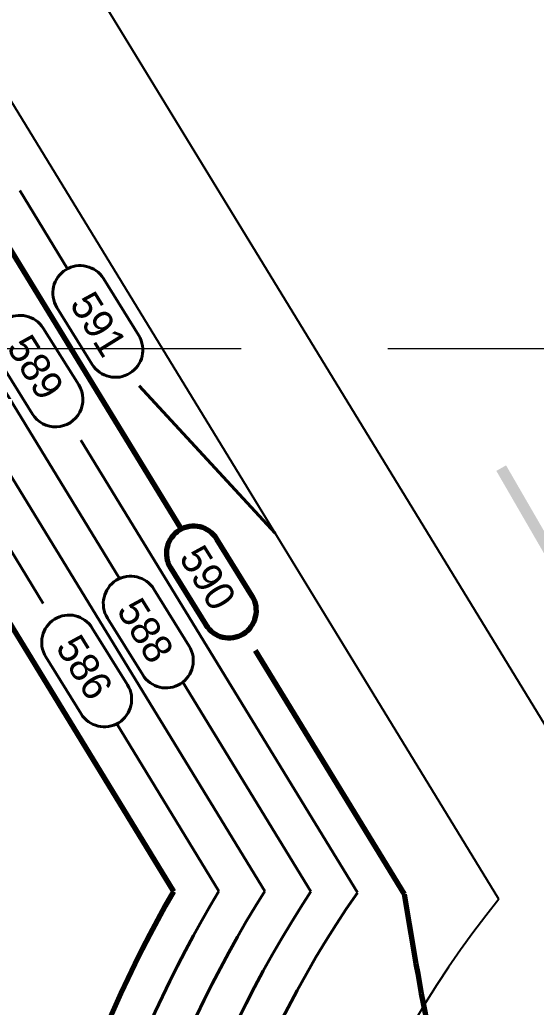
# Model space of a CAD drawing. Header units: inches. Extents: x -5337 to 1057, y 15227 to 19227.
# Drawn here: x -3100.4 to -3060.8, y 16378.2 to 16454 of the extents above; entities that cross this region are included whole.
import ezdxf
from ezdxf.enums import TextEntityAlignment as Align

# ---------------------------------------------------------------- set-up
doc = ezdxf.new("R2010")
doc.units = ezdxf.units.IN
doc.header["$LTSCALE"] = 150
doc.header["$MEASUREMENT"] = 0
doc.linetypes.add('HIDDEN', pattern=[0.375, 0.25, -0.125])
for name, color, linetype in [('COMT-MIN', 84, 'Continuous'), ('CONT-MJR', 84, 'Continuous'), ('grid', 7, 'HIDDEN'), ('PAVING', 7, 'Continuous'), ('ROW', 7, 'Continuous')]:
    doc.layers.add(name, color=color, linetype=linetype)
doc.styles.add('Style-ENGINEERING', font='ENGINEERING.shx')

msp = doc.modelspace()

# ---------------------------------------------------------------- hatches: boundary and pattern name
at = {"layer": 'PAVING'}
h = msp.add_hatch(color=256, dxfattribs=at)
edge = h.paths.add_edge_path()
edge.add_line((-3057.61, 16411.333), (-3057.773, 16410.616))
edge.add_line((-3057.773, 16410.616), (-3063.07, 16419.779))
edge.add_line((-3063.07, 16419.779), (-3063.816, 16419.35))
edge.add_line((-3063.816, 16419.35), (-3058.519, 16410.187))
edge.add_line((-3058.519, 16410.187), (-3059.319, 16410.358))
edge.add_line((-3059.319, 16410.358), (-3059.321, 16410.359))
edge.add_ellipse((-3059.085, 16409.869), major_axis=(-0.28, 0.485), ratio=0.285714, start_angle=345.50328, end_angle=485.83153)
edge.add_line((-3059.033, 16409.521), (-3059.031, 16409.522))
edge.add_line((-3059.031, 16409.522), (-3055.143, 16405.152))
edge.add_line((-3055.143, 16405.152), (-3057.028, 16410.686))
edge.add_line((-3057.028, 16410.686), (-3057.029, 16410.684))
edge.add_ellipse((-3057.302, 16410.894), major_axis=(-0.28, 0.485), ratio=0.285714, start_angle=235.27307, end_angle=377.18267)
edge.add_line((-3057.611, 16411.334), (-3057.61, 16411.333))
edge.add_line((-3057.61, 16411.333), (-3057.61, 16411.333))
edge.add_line((-3057.61, 16411.333), (-3057.61, 16411.333))

# ---------------------------------------------------------------- linework, layer by layer
at = {"layer": 'COMT-MIN', "color": 5, "linetype": 'Continuous', "lineweight": 40}
for p, q in [((-3100.396, 16440.879), (-3096.721, 16434.87)), ((-3108.074, 16436.184), (-3092.731, 16411.089)), ((-3091.264, 16429.738), (-3093.973, 16434.11)), ((-3113.193, 16433.055), (-3098.595, 16409.178)), ((-3097.543, 16431.898), (-3097.543, 16431.898)), ((-3097.543, 16431.898), (-3094.834, 16427.526)), ((-3098.601, 16430.303), (-3098.601, 16430.304)), ((-3098.601, 16430.304), (-3095.869, 16425.945)), ((-3091.264, 16429.738), (-3091.264, 16429.738)), ((-3099.428, 16423.715), (-3102.16, 16428.073)), ((-3094.834, 16427.526), (-3094.834, 16427.526)), ((-3091.226, 16425.882), (-3080.79, 16414.564)), ((-3099.428, 16423.715), (-3099.428, 16423.715)), ((-3095.707, 16421.708), (-3074.477, 16386.985)), ((-3101.744, 16420.08), (-3081.584, 16387.107)), ((-3087.388, 16405.902), (-3090.097, 16410.274)), ((-3093.667, 16408.062), (-3093.667, 16408.062)), ((-3093.667, 16408.062), (-3090.958, 16403.69)), ((-3092.119, 16402.921), (-3094.828, 16407.293)), ((-3087.388, 16405.902), (-3087.388, 16405.902)), ((-3098.398, 16405.081), (-3098.398, 16405.081)), ((-3098.398, 16405.081), (-3095.689, 16400.709)), ((-3090.958, 16403.69), (-3090.959, 16403.69)), ((-3092.119, 16402.921), (-3092.119, 16402.921)), ((-3087.874, 16403.146), (-3078.043, 16387.066)), ((-3095.689, 16400.709), (-3095.69, 16400.709)), ((-3092.95, 16399.945), (-3085.103, 16387.111)), ((-3074.477, 16386.985), (-3074.477, 16386.985))]:
    msp.add_line(p, q, dxfattribs=at)
for centre, radius, start, end in [((-3095.758, 16433.004), 2.1, 31.77867, 211.77867), ((-3100.38, 16429.188), 2.1, 32.07706, 212.07706), ((-3093.049, 16428.632), 2.1, 211.77867, 31.77867), ((-3097.649, 16424.83), 2.1, 212.07706, 32.07706), ((-3091.882, 16409.168), 2.1, 31.77867, 211.77867), ((-3096.613, 16406.187), 2.1, 31.77867, 211.77867), ((-3089.173, 16404.796), 2.1, 211.77867, 31.77867), ((-3093.905, 16401.815), 2.1, 211.77867, 31.77867), ((-3005.402, 16339.187), 93, 148.9818, 174.79407), ((-3005.402, 16339.187), 90, 147.82974, 175.59477), ((-3005.402, 16339.187), 87, 146.61078, 176.44184), ((-3005.402, 16339.187), 84, 145.31813, 177.3398)]:
    msp.add_arc(centre, radius, start, end, dxfattribs=at)
at = {"layer": 'CONT-MJR', "color": 5, "linetype": 'Continuous', "lineweight": 70}
for p, q in [((-3102.955, 16439.314), (-3088.013, 16414.875)), ((-3106.967, 16417.12), (-3088.601, 16387.081)), ((-3082.549, 16409.746), (-3085.258, 16414.118)), ((-3088.828, 16411.906), (-3088.828, 16411.906)), ((-3088.828, 16411.906), (-3086.119, 16407.534)), ((-3082.549, 16409.746), (-3082.549, 16409.746)), ((-3086.119, 16407.534), (-3086.12, 16407.534)), ((-3082.322, 16405.567), (-3070.886, 16386.862)), ((-3070.886, 16386.862), (-3070.886, 16386.862))]:
    msp.add_line(p, q, dxfattribs=at)
for centre, radius, start, end in [((-3087.043, 16413.012), 2.1, 31.77867, 211.77867), ((-3084.335, 16408.64), 2.1, 211.77867, 31.77867), ((-3005.402, 16339.187), 96, 150.07293, 174.03578), ((-2748.465, 16438.527), 326.533, 189.10367, 193.43743)]:
    msp.add_arc(centre, radius, start, end, dxfattribs=at)
at = {"layer": 'grid', "color": 252, "linetype": 'HIDDEN', "lineweight": 0, "ltscale": 0.6}
msp.add_line((-5232.144, 16428.734), (952.356, 16428.734), dxfattribs=at)
at = {"layer": 'PAVING'}
msp.add_line((-3156.961, 16558.317), (-3059.32, 16398.619), dxfattribs=at)
msp.add_arc((-3101.995, 16372.564), 50, 307.84878, 31.4067, dxfattribs=at)
at = {"layer": 'ROW'}
msp.add_line((-3063.616, 16386.475), (-3170.702, 16561.621), dxfattribs=at)
msp.add_arc((-3005.402, 16339.187), 75, 140.91314, 180.39432, dxfattribs=at)

# ---------------------------------------------------------------- texts
at = {"layer": 'COMT-MIN', "color": 5, "linetype": 'Continuous', "lineweight": 40, "style": 'Style-ENGINEERING'}
for s, rotation, p in [('591', 301.77867, (-3094.705, 16433.347)), ('589', 302.07706, (-3099.552, 16430.038)), ('588', 301.77867, (-3091.101, 16409.84)), ('586', 301.77867, (-3095.784, 16407.017))]:
    msp.add_text(s, height=2.25, rotation=rotation, dxfattribs=at).set_placement(p, align=Align.TOP_LEFT)
at = {"layer": 'CONT-MJR', "color": 5, "linetype": 'Continuous', "lineweight": 70, "style": 'Style-ENGINEERING'}
msp.add_text('590', height=2.25, rotation=301.77867, dxfattribs=at).set_placement((-3086.311, 16413.886), align=Align.TOP_LEFT)

doc.saveas('drawing.dxf')
